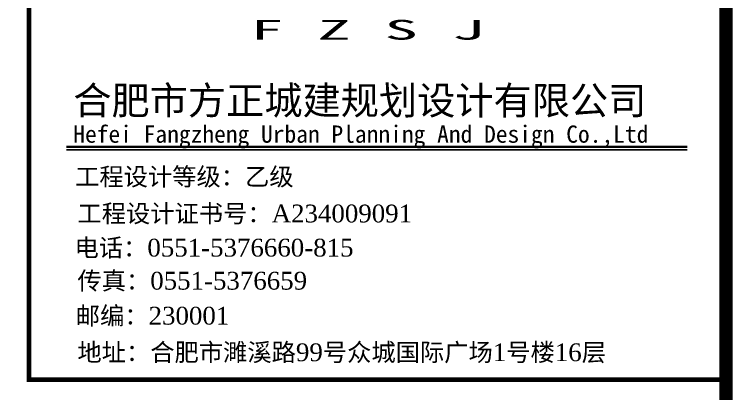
# Model space of a CAD drawing. Extents: x -3102990 to -851544, y -5293060 to -2540151.
# Drawn here: x -2554496 to -2549088, y -2637176 to -2634320 of the extents above; entities that cross this region are included whole.
import ezdxf

# ---------------------------------------------------------------- set-up
doc = ezdxf.new("R2010")
doc.units = 0
doc.header["$LTSCALE"] = 1000
doc.layers.get('0').update_dxf_attribs({"linetype": 'CONTINUOUS'})
doc.layers.add('PUB_TEXT', color=7, linetype='CONTINUOUS')
doc.layers.add('PUB_TITLE', color=4, linetype='CONTINUOUS')
doc.styles.add('-黑体', font='simhei.ttf')
doc.styles.add('GHF', font='times.ttf')
doc.styles.add('STYLE1', font='simhei.ttf', dxfattribs={"width": 0.8})

# ---------------------------------------------------------------- blocks, each defined once
blk = doc.blocks.new('A$C16496DF1')
at = {"color": 4, "lineweight": 35}
blk.add_line((98134.9, 37584.9), (102806.5, 37584.9), dxfattribs=at)
at = {"color": 4, "lineweight": -2}
blk.add_line((98134.9, 37562.5), (102806.5, 37562.5), dxfattribs=at)
at = {"layer": 'PUB_TITLE', "const_width": 100}
blk.add_lwpolyline([(103100, 1000), (103100, 41000), (713.3, 41000), (713.3, 1000), (103100, 1000)], dxfattribs=at)
at = {"layer": 'PUB_TITLE', "color": 4, "const_width": 35.1}
blk.add_lwpolyline([(97852.3, 35831), (103073.4, 35831), (103073.4, 40907.5), (97852.3, 40907.5)], close=True, dxfattribs=at)
at = {"layer": 'PUB_TEXT'}
for s, height, style, p in [('合肥市方正城建规划设计有限公司', 210.912, '-黑体', (98185.3, 37828.5)), ('Hefei Fangzheng Urban Planning And Design Co.,Ltd', 129.922, '-黑体', (98184.9, 37615.8)), ('工程设计等级：乙级', 134.04, 'GHF', (98199, 37293.4)), ('工程设计证书号：A234009091', 134.045, 'GHF', (98216.3, 37016)), ('电话：0551-5376660-815', 134.045, 'GHF', (98194.6, 36758.7)), ('传真：0551-5376659', 134.045, 'GHF', (98216.3, 36509.8)), ('邮编：230001', 134.04, 'GHF', (98204, 36246.5)), ('地址：合肥市濉溪路99号众城国际广场1号楼16层', 134.045, 'GHF', (98216.3, 35971.1))]:
    blk.add_text(s, height=height, dxfattribs=dict(at, style=style)).set_placement(p)
at = {"layer": 'PUB_TITLE', "color": 4, "style": 'STYLE1', "width": 2.5}
blk.add_text('F Z S J', height=148.68, dxfattribs=at).set_placement((99516.5, 38392.2))

msp = doc.modelspace()

# ---------------------------------------------------------------- block references
at = {"ltscale": 1.5}
msp.add_blockref('A$C16496DF1', (-2652237.82, -2672902.4), dxfattribs=at)

doc.saveas('drawing.dxf')
